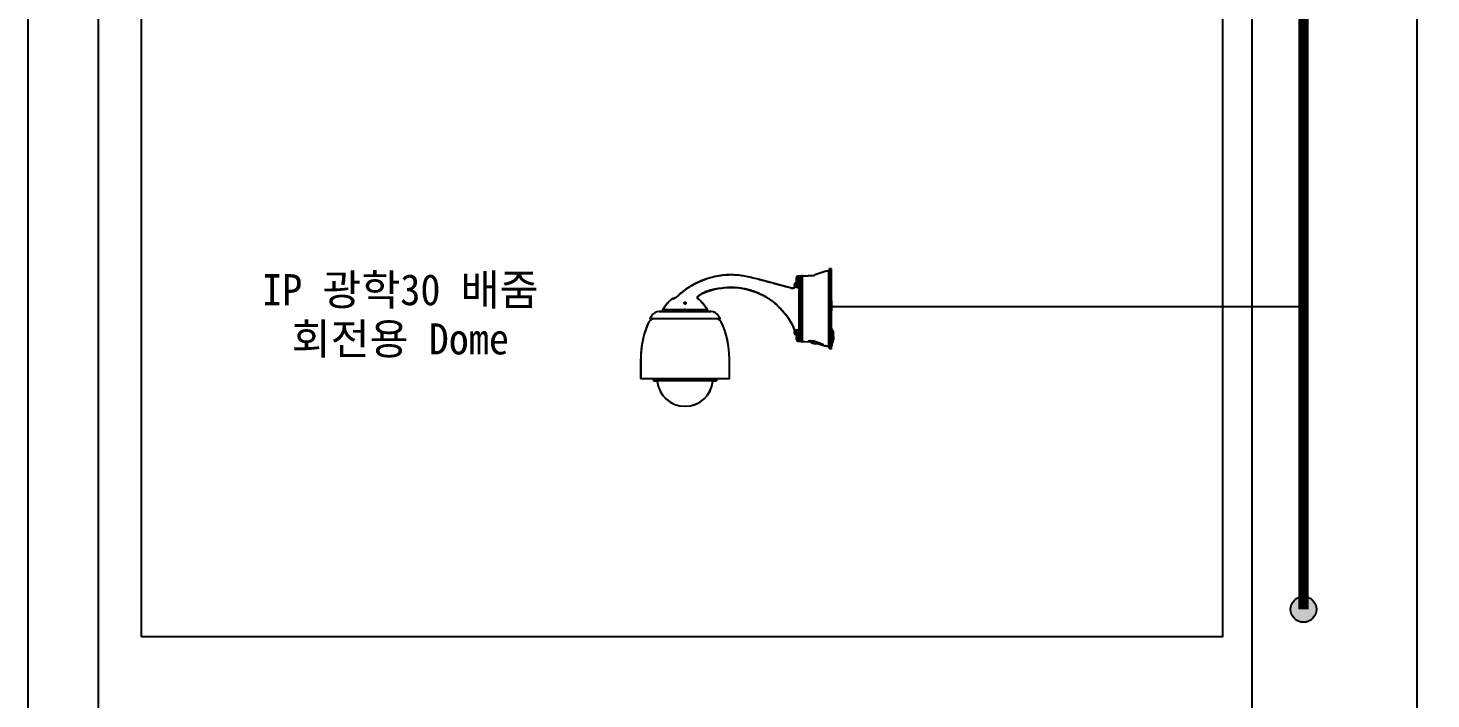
# Model space of a CAD drawing. Header units: millimetres. Extents: x 4 to 3929, y -454 to 587.
# Drawn here: x 798.4 to 1069.4, y 172.4 to 302 of the extents above; entities that cross this region are included whole.
import ezdxf
from ezdxf.enums import TextEntityAlignment as Align

# ---------------------------------------------------------------- set-up
doc = ezdxf.new("R2010")
doc.units = ezdxf.units.MM
doc.header["$LTSCALE"] = 10
for name, color, linetype in [('CZ-LIN1', 7, 'Continuous'), ('CZ-SYMB', 2, 'Continuous'), ('CZ-TABL-LIN1', 4, 'Continuous'), ('CZ-TEX2', 3, 'Continuous')]:
    doc.layers.add(name, color=color, linetype=linetype)
doc.styles.add('굴림체', font='GulimChe.ttf')

# ---------------------------------------------------------------- blocks, each defined once
blk = doc.blocks.new('WO')
at = {"layer": 'CZ-LIN1'}
h = blk.add_hatch(color=256, dxfattribs=at)
h.dxf.hatch_style = 1
edge = h.paths.add_edge_path()
edge.add_arc((0, 0), 2.5, 0, 360)
blk.add_circle((0, 0), 2.5, dxfattribs=at)

msp = doc.modelspace()

# ---------------------------------------------------------------- linework, layer by layer
at = {"layer": 'CZ-LIN1'}
msp.add_line((953.6260438602728, 248.1734062633293), (1044.771939576415, 248.1734062633293), dxfattribs=at)
at = {"layer": 'CZ-LIN1', "const_width": 2, "flags": 128}
msp.add_lwpolyline([(1044.771939576415, 406.0535797299631), (1044.771939576415, 189.709995281635)], dxfattribs=at)
at = {"layer": 'CZ-SYMB', "linetype": 'Continuous'}
for p, q in [((953.0697229002717, 240.3341008787731), (953.0697229002717, 255.2263850387735)), ((953.1981046602709, 255.2263850387735), (953.0697229002717, 255.2263850387735)), ((953.1981046602709, 240.0773373587742), (953.1981046602709, 255.4831485587736)), ((953.6260438602728, 255.4831485587736), (953.1981046602709, 255.4831485587736)), ((953.6260438602728, 240.0773373587742), (953.6260438602728, 255.4831485587736)), ((946.8364315942872, 252.7700140307734), (946.8474869322713, 252.7700140307734)), ((946.8474869322713, 251.9398119827738), (946.8474869322713, 252.7956903827735)), ((947.2057887341584, 252.7956903827735), (946.8474869322713, 252.7956903827735)), ((947.2058673476172, 252.7949100904191), (946.8474869322713, 252.7949100904191)), ((946.8474869322713, 252.3677511827734), (947.2197137788426, 252.3677511827734)), ((946.8646045002718, 253.7269169331375), (947.0297752994161, 254.079507982774)), ((946.8646045002718, 252.7956903827735), (946.8646045002718, 253.7269169331375)), ((946.8646045002718, 253.7269169331375), (947.170326842659, 253.5437820173515)), ((947.0297752994161, 254.079507982774), (947.3358804786039, 253.8961437386506)), ((947.0297752994161, 254.079507982774), (947.7204829002692, 254.079507982774)), ((947.2831939050673, 252.1852515057572), (947.2831939050673, 243.3748986376847)), ((947.4857119876469, 252.1859833151682), (947.4857119876469, 243.3745026025508)), ((947.7204829002692, 254.1137431187738), (947.7204829002692, 241.446742798774)), ((947.7204829002692, 254.1137431187738), (947.9344525002703, 254.1137431187738)), ((947.9344525002703, 254.1137431187738), (947.9344525002703, 241.446742798774)), ((950.2980571254743, 254.2300849302321), (950.3279893042313, 254.2600581863596)), ((927.7920090544619, 250.137380657852), (927.7952252241619, 250.1399712715036)), ((927.8495521136449, 249.6772241330646), (927.8495616224545, 249.6772267563326)), ((928.1041643245724, 249.4951897225003), (928.1067210356832, 249.4925215671217)), ((946.8364315942872, 251.965488334773), (946.8474869322713, 251.965488334773)), ((946.8474869322713, 251.9405922753003), (947.2058674270436, 251.9405922753003)), ((947.2057888127285, 251.9398119827738), (946.8474869322713, 251.9398119827738)), ((920.3209913783544, 247.215363214774), (930.3266812166894, 247.215363214774)), ((921.0046647279266, 247.5970849811731), (925.2186156581308, 247.5970849811731)), ((921.0046647279266, 247.4207740307736), (921.0046647279266, 247.5970849811731)), ((921.0046647279266, 247.4207740307736), (929.6443282274747, 247.4207740307736)), ((921.7291676490711, 247.318068622774), (921.7472773834936, 247.4207740307736)), ((921.729225404943, 247.318068622774), (928.9184884531974, 247.318068622774)), ((921.9003433290713, 247.215363214774), (921.9003433290713, 247.318068622774)), ((925.2186156581308, 247.4207740307736), (925.2186156581308, 247.5970849811731)), ((925.4290981998404, 247.5970849811731), (929.6443310922743, 247.5970849811731)), ((925.4290981998404, 247.4207740307736), (925.4290981998404, 247.5970849811731)), ((928.7473705290718, 247.215363214774), (928.7473705290718, 247.318068622774)), ((928.9185462090732, 247.318068622774), (928.9004364744778, 247.4207740307736)), ((929.6443310922743, 247.4207740307736), (929.6443310922743, 247.5970849811731)), ((918.5482431950279, 245.5146076585056), (919.0214602032113, 245.8459577747731)), ((918.5717300270928, 245.897310478774), (918.838566504601, 246.3594848151163)), ((918.5717300270928, 245.897310478774), (932.0759838308772, 245.897310478774)), ((918.5717300270928, 245.897310478774), (918.6606755194828, 245.8459577747731)), ((931.9870383384898, 245.8459577747731), (918.6606755194828, 245.8459577747731)), ((932.0994706629447, 245.5146076585056), (931.6262536549305, 245.8459577747731)), ((932.0759838308772, 245.897310478774), (931.8091473535421, 246.3594848151163)), ((932.0759838308772, 245.897310478774), (931.9870383384898, 245.8459577747731)), ((946.8364315942872, 243.5949975827732), (946.8474869322713, 243.5949975827732)), ((946.8364315942872, 242.790471886774), (946.8474869322713, 242.790471886774)), ((946.8474869322713, 242.7647955347738), (946.8474869322713, 243.6206739347735)), ((947.2057887341584, 243.6206739347735), (946.8474869322713, 243.6206739347735)), ((947.2058673476172, 243.6198936424189), (946.8474869322713, 243.6198936424189)), ((946.8474869322713, 243.1927347347732), (947.2197137788426, 243.1927347347732)), ((946.8474869322713, 242.7655758272997), (947.2058674270436, 242.7655758272997)), ((947.2057888127285, 242.7647955347738), (946.8474869322713, 242.7647955347738)), ((946.8646045002718, 241.83356898441), (946.8646045002718, 242.3343758718161)), ((946.8646045002718, 241.83356898441), (947.1702978169114, 242.0166865133681)), ((946.8646045002718, 241.83356898441), (947.0297752994161, 241.4809779347734)), ((947.3358804786039, 241.6643421790673), (947.0297752994161, 241.4809779347734)), ((947.0297752994161, 241.4809779347734), (947.7204829002692, 241.4809779347734)), ((947.7204829002692, 241.446742798774), (947.9344525002703, 241.446742798774)), ((947.9360091436615, 241.476404618383), (949.5301238702687, 241.3927459543154)), ((949.159502993414, 241.4638603667736), (949.2439915324123, 241.5373051332717)), ((949.1595142085014, 241.4638603667736), (950.3367615626212, 241.4638603667736)), ((953.6260438602728, 243.834643534773), (953.6688377802714, 243.834643534773)), ((953.9701069770726, 243.0729117587734), (953.6260438602728, 243.0729117587734)), ((953.9701069770726, 241.7035063187743), (953.6260438602728, 241.7035063187743)), ((953.6688377802714, 243.834643534773), (953.6688377802714, 243.0729117587734)), ((953.7030729162707, 241.7035063187743), (953.7030729162707, 243.0729117587734)), ((953.7287492682726, 240.678976501822), (953.7287492682726, 241.7035063187743)), ((953.9701069770726, 241.7035063187743), (953.9701069770726, 243.0729117587734)), ((950.9071340118676, 241.0823975422747), (952.3362406425008, 240.6056092611316)), ((952.7877198989049, 240.5200759919389), (953.0697229002717, 240.5052765587732)), ((953.1981046602709, 240.3341008787731), (953.0697229002717, 240.3341008787731)), ((953.6260438602728, 240.0773373587742), (953.1981046602709, 240.0773373587742)), ((953.7287492682726, 240.678976501822), (953.6260438602728, 240.7971255583795)), ((916.7650729290706, 234.2744818067731), (916.7650729290706, 238.1259346067734)), ((933.8826409290696, 234.2744818067731), (933.8826409290696, 238.1259346067734)), ((916.7650729290706, 234.2744818067731), (933.8826409290696, 234.2744818067731)), ((931.2451215415042, 233.8465426067737), (919.4026114109442, 233.8465426067737))]:
    msp.add_line(p, q, dxfattribs=at)
at = {"layer": 'CZ-SYMB', "flags": 128}
msp.add_lwpolyline([(953.6260438602728, 255.4831485587736), (953.1981046602709, 255.4831485587736), (953.1981046602709, 255.2263850387735), (953.0697229002717, 255.2263850387733), (953.0786814757766, 255.0556795021362), (952.7677424278554, 255.038814737863, 0.06908007093252908), (952.3362406425022, 254.954876656587, -0.003895797116837471), (950.404300733438, 254.3097695974504, 0.1322096112006575), (950.3279893042313, 254.2600581863596, -0.03918506988704414), (950.2822171738333, 254.2163844086137, -0.1328960848764588), (950.2627807549097, 254.2077193401735), (947.9360091436615, 254.0840812993356), (947.9344525002703, 254.1137431187738), (947.7204829002692, 254.1137431187738), (947.7204829002692, 254.079507982774), (947.0297752994161, 254.079507982774), (946.8646045002718, 253.7269169331375), (946.8646045002718, 252.7949100904191), (946.8474869322713, 252.7949100904189), (946.8474869322713, 252.7700140307734), (946.8364315942872, 252.7700140307738, 0.3102512498861358), (946.3891353097924, 252.4629044810288, 0.03815248757171974), (946.3713274602289, 252.4034871405561, 0.1214983513387368), (946.3735409257902, 252.3211933507534, 0.2232385104528735), (946.6450787607405, 252.0039823184402), (946.6342747190304, 251.9924187570252, -0.2224815479546947), (945.963548887534, 251.7233478315911, -0.07006355443956633), (945.6631843630223, 251.7830540231466), (939.4326050388122, 253.4547639670498, 0.01488131085746479), (936.8271147464866, 254.071347806994, 0.109935568918761), (931.142071447578, 253.9782235859586, 0.07652739816632649), (926.0007611735614, 251.8761055180635, 0.06307015767018298), (923.8412339078238, 250.1762263346186, -0.09912985315664982), (923.2629251065857, 249.7846308202186, -0.06188457192689611), (923.0369988653356, 249.7211317969563, 0.1411839382132651), (922.5557460394716, 249.4998978817325), (922.2533017876906, 249.1824653282206), (921.9103287696412, 248.7889784808874, 0.03358161265581952), (921.0046647279253, 247.5970849811731), (921.0046647279253, 247.4207740307736), (921.7472773834936, 247.4207740307736), (921.729225404943, 247.318068622774), (921.9003433290713, 247.318068622774), (921.9003433290713, 247.215363214774), (920.3209913783544, 247.2153632147733, 0.2679491924157181), (918.838566504428, 246.359484814815), (918.5717300269973, 245.897310478829), (918.6606755193559, 245.8459577747731), (919.0214602032113, 245.8459577747731), (918.5482431950279, 245.5146076585056, 0.1326507478994056), (918.3307379393675, 245.2543596023329, 0.03101186508150012), (917.5676254143707, 243.2892359881955, 0.07725316669395825), (916.7650729290733, 238.1259346067734), (916.7650729290733, 234.2744818067731), (919.0651545737956, 234.2721745727235), (919.1346453183487, 234.0435289711868, 0.3324087562558729), (919.4026114109442, 233.8465426067737), (919.9456571417834, 233.8466834661208), (919.9525890578057, 233.8243334592494, -0.06851194864721989), (919.9564080253494, 233.8012468883858, 0.9119895912627309), (930.702056716188, 233.8466834661208), (931.2451215415042, 233.8465426067737, 0.3281745507945083), (931.5130685397983, 234.0435289711966), (931.5825592843462, 234.2721745727238), (933.8826409290696, 234.2721745727238), (933.8826409290696, 238.1259346067734, 0.1070230349589725), (932.3169759187508, 245.2543596024034, 0.1990061338419803), (932.1301864879958, 245.4917234604736), (931.6262536549305, 245.8459577747731), (931.9870383384898, 245.8459577747731), (932.075983830902, 245.8973104787292), (931.8091473535421, 246.3594848151163, 0.2679491926454592), (930.326722479786, 247.2153632147733), (928.7473705290718, 247.215363214774), (928.7473705290718, 247.318068622774), (928.9185462090732, 247.318068622774), (928.9004364744778, 247.4207740307736), (929.6443282274747, 247.4207740307736), (929.6443282274747, 247.5970849811731), (929.1415492908604, 248.2877122136877, 0.04683832872522661), (927.9854988496281, 249.5981592411958, 0.1138208195848289), (927.8517316361233, 249.676112189642, -0.2032256464379834), (927.7291838563144, 249.7797448683887, -0.2985487890129753), (927.7664406495269, 250.1097908571121, -0.09440712585632156), (927.8625513716036, 250.1890955216636), (928.5266641683838, 250.6456573913913, -0.430051616304448), (946.5491061915286, 243.4993263796866), (946.5026745254384, 243.4596925218837, 0.2014490539505647), (946.3681950282732, 243.1927347347732, 0.1298967660297152), (946.3834317194273, 243.1132012070673, 0.2215348059350826), (946.771332892562, 242.7949134056273), (946.8315804637014, 242.579563734711, -0.06956636873817956), (946.8646045002718, 242.3343758718161, 0.002512979339533824), (946.8646045002718, 241.83356898441), (947.0297752994161, 241.4809779347734), (947.7204829002692, 241.4809779347734), (947.7204829002692, 241.446742798774), (947.9344525002703, 241.446742798774), (947.9360091436615, 241.476404618383), (948.4564161666412, 241.4490938134657), (949.5249019887392, 241.3930199970962), (949.7049814031318, 241.2678251531247, 0.2312289785741103), (950.9071340118676, 241.0823975422747), (952.3362406424994, 240.6056092611316, 0.06749344660569749), (952.7877198989049, 240.5200759919389), (953.0697229002717, 240.5052765587732), (953.0697229002717, 240.3341008787731), (953.1981046602709, 240.3341008787729), (953.1981046602709, 240.0773373587742), (953.6260438602728, 240.0773373587742), (953.6260438602728, 240.7971255583795), (953.7287492682726, 240.678976501822), (953.7287492681351, 241.1501776020937), (953.8263811239033, 241.3027212675843, 0.2007592365062121), (953.9722602043801, 242.5430243064393), (953.9722602043801, 243.0729117587734, 0.2593635828611506), (953.6688377801233, 243.8081113043265), (953.6688377801233, 243.834643534773), (953.6260438602728, 243.834643534773), (953.6260438602728, 255.4831485587736)], format="xyb", dxfattribs=at)
at = {"layer": 'CZ-SYMB', "linetype": 'Continuous'}
for points in [[(953.0697229002717, 255.0552093587733), (952.7877198989049, 255.0404099256086), (952.7677424278554, 255.038814737863), (952.7477690870935, 255.0371829701176), (952.7278040069089, 255.0354780423727), (952.7078513175913, 255.0336633746292), (952.6879151494277, 255.0317023868868), (952.6679996327073, 255.0295584991457), (952.64810889772, 255.0271951314066), (952.6348783083258, 255.0254814461803), (952.6084187977954, 255.0216785182424), (952.588629383712, 255.0185020535221), (952.5688842436584, 255.015047573906), (952.5491887808846, 255.0113161101408), (952.5295483986372, 255.0073086929724), (952.5099685001655, 255.0030263531473), (952.4839814879563, 254.9968946480133), (952.4710110272495, 254.9936427391251), (952.451634198577, 254.9885667739552), (952.4323145621643, 254.9832775564985), (952.4130425859707, 254.9778106288027), (952.3938087379506, 254.972201532916), (952.3746034860624, 254.9664858108861), (952.3554172982604, 254.9606990047603), (952.3362406425022, 254.954876656587), (950.4150020944678, 254.3138999756079)], [(953.6260438602728, 249.3038687892752), (953.6260438602728, 247.3659330305106)]]:
    msp.add_lwpolyline(points, dxfattribs=at)
at = {"layer": 'CZ-SYMB', "linetype": 'Continuous', "flags": 128}
msp.add_lwpolyline([(947.9360091436615, 254.0840812993356), (950.2420167049559, 254.2050998862787)], dxfattribs=at)
at = {"layer": 'CZ-SYMB', "linetype": 'Continuous'}
for centre, radius, start, end in [((946.5736058442728, 252.3677511827734), 0.205410816, 163.6651772192456, 196.3348227807544), ((946.8364315942872, 252.2907221267735), 0.479291904, 90, 163.6651772192456), ((946.8364315942872, 252.4447802387738), 0.479291904, 196.3348227807544, 270), ((933.5387368726497, 238.9995813174367), 15.200400384, 136.6048158773108, 144.9890085218341), ((917.1089769853215, 238.9995813174367), 15.200400384, 34.44468530559096, 43.65440188401082), ((920.3209913783544, 245.5036064147735), 1.7117568, 90, 149.9999999910054), ((930.326722479786, 245.5036064147735), 1.7117568, 30.00000000899455, 90), ((933.775656129073, 238.1259346067734), 17.0105832, 155.2248556997159, 180), ((918.9213360688325, 244.9817758037848), 0.6504675839999999, 124.9999994635184, 155.2248553675128), ((931.726377789139, 244.9817758037848), 0.6504675839999999, 24.77514463248717, 55.00000053648154), ((916.8720577290696, 238.1259346067734), 17.0105832, 0, 24.77514430028407), ((946.5736058442728, 243.1927347347732), 0.205410816, 163.6651772192456, 196.3348227807544), ((946.8364315942872, 243.1157056787731), 0.479291904, 90, 163.6651772192456), ((946.8364315942872, 243.2697637907736), 0.479291904, 196.3348227807544, 270), ((950.5363228362726, 242.6557309577927), 1.617841494426344, 227.4514138835299, 292.6077177778898), ((953.1909840922824, 243.1927347347732), 0.7791228846195724, 351.1394669067397, 52.16986036980958), ((952.4170557012512, 242.0972103827739), 1.617841494426344, 324.1710020718863, 15.99544533036087), ((933.642994977072, 238.5778384019736), 15.200400384, 196.4548622273469, 197.355644221019), ((919.402592316467, 234.1272707219737), 0.2807281152, 197.355644221019, 270), ((919.7860128219272, 233.7849193619736), 0.17117568, 5.473457178790585, 21.15074132455776), ((925.3238569290716, 234.3155639699737), 5.39203392, 185.4734571787906, 354.5265428212094), ((930.8617010360445, 233.7849193619736), 0.17117568, 158.8492586754422, 174.5265428212094), ((931.2451215415042, 234.1272707219737), 0.2807281152, 270, 342.644355778981), ((917.0047188810697, 238.5778384019736), 15.200400384, 342.644355778981, 343.545137772653)]:
    msp.add_arc(centre, radius, start, end, dxfattribs=at)
for points in [[(945.7836829442303, 251.7507147159283), (944.8940151871861, 251.989499412045), (944.2064219604201, 252.174102332345), (943.5201748328382, 252.3582777730519), (942.9121600595317, 252.5210011245761), (942.3097763098067, 252.6817825470671), (941.1194168977438, 253.0003719674394), (939.9953067489546, 253.3036273293483), (939.4327598213572, 253.4543399982374), (938.8689067348223, 253.6031215274661), (937.7277557964908, 253.8865273465678), (937.1449435769866, 254.0114971625605), (936.552642779717, 254.1175349069215), (935.9681575503989, 254.1975661491522), (935.3817023948959, 254.2534198851347), (934.2068192364216, 254.2951888787691), (932.560772847042, 254.2023774543434), (930.9340982121716, 253.9337166910291), (929.3478290013902, 253.4904602072695), (927.8210781603059, 252.8776717889591), (925.0240657459431, 251.1811662262949), (923.8412339078238, 250.1762263346186)], [(945.7836828695977, 251.7507144379395), (946.005257028434, 251.7212041930259), (946.227090480769, 251.7496047537641), (946.4341767342003, 251.8342488572212), (946.6123112081636, 251.9696242557065), (946.6450787607405, 252.0039823184402)], [(947.122238145625, 252.7957067406635), (947.1337125351961, 252.9074037029557), (947.1482682807784, 252.9835478897285), (947.1641231296087, 253.009659982773)], [(947.1641231296087, 253.009659982773), (947.1799780311621, 252.9835477125621), (947.1945338967398, 252.9074024321471), (947.2066069559642, 252.7875689661591), (947.2152277868661, 252.6339096522395), (947.2197138283129, 252.4588989204672), (947.2197137291994, 252.2765955523407), (947.2152275432868, 252.1015866064445), (947.2066066923533, 251.947929915792), (947.1945337240227, 251.828098662764), (947.179977978439, 251.751954475819), (947.1641231296087, 251.7258423827743)], [(947.2705623754305, 252.7954282905555), (947.26618677174, 252.8862499265947), (947.2589912404428, 253.0076510850208), (947.2506048719483, 253.1205645177236), (947.2411882388019, 253.2224431692707), (947.2309514492229, 253.3112890998916), (947.2255397020276, 253.3508065758142), (947.2199314822965, 253.3870361686731), (947.2141316551861, 253.4198952314273), (947.208165665958, 253.4491986344965), (947.202064506657, 253.4747536991126), (947.1958607756328, 253.4964400290321), (947.189584122918, 253.5141769825359), (947.1864237388609, 253.5215649909585), (947.1832508002672, 253.5279706495426), (947.1800652812867, 253.5333962171201), (947.1768606039843, 253.5378391024351), (947.1736285515797, 253.5412955019651), (947.1703268186934, 253.5437819771264)], [(947.2739931413998, 252.71006269958), (947.272192638568, 252.7567886535026), (947.2705623754305, 252.7954282905555)], [(947.2821243554249, 252.3678175157454), (947.2804262000743, 252.4774295663005), (947.2769736911969, 252.6196864229455), (947.2739931413998, 252.71006269958)], [(947.2831938879488, 252.1852515057572), (947.2824978828398, 252.3327789316002), (947.2821243554249, 252.3678175157454)], [(947.3358804786039, 253.8961437386508), (947.3365131964724, 253.8957688856508), (947.3371595181804, 253.8953942118715)], [(947.3371595181804, 253.8953942118715), (947.3706590657221, 253.8359156102201), (947.4025098535644, 253.6972106153837), (947.4304532713365, 253.4898859060158), (947.4536845663574, 253.2221237888316), (947.4711114051611, 252.9067935323512), (947.4820588331447, 252.5530318461335), (947.4857119876469, 252.1859833151684)], [(950.2980571254743, 254.2300849302324), (950.2816129716734, 254.2172206953021), (950.2625556530168, 254.2087257543533), (950.2420167049559, 254.205099886279)], [(950.4150020944678, 254.3138999756081), (950.383338930234, 254.3005362781166), (950.3541019147399, 254.2824464159924), (950.3279893042313, 254.2600581863596)], [(922.9264761561094, 249.6893819201425), (922.7668393372928, 249.636269881405), (922.6206760561461, 249.5529558906958), (922.4936333071169, 249.4426581002681)], [(922.9264736773159, 249.689382226547), (923.2587470101009, 249.7963761659596), (923.5668967326694, 249.9603765222921), (923.8412339078238, 250.1762263346186)], [(927.8493419763256, 249.6773319913741), (927.842525070568, 249.6806356778895), (927.7745175744171, 249.7290194927516), (927.7228406426223, 249.7982715264791), (927.6950590074402, 249.8816954388487), (927.6951949758759, 249.969939338099), (927.7229614281205, 250.0527588216119), (927.7736849353387, 250.1209632192661)], [(927.7408719910786, 250.0822013662021), (927.705352344218, 250.0112762054043), (927.6916474828131, 249.9331465247019), (927.7009070133163, 249.8543660807954), (927.7323542105025, 249.7815432097493), (927.7833511746348, 249.7207865038281), (927.8495521136449, 249.677224133065)], [(927.792009307974, 250.1373803480233), (927.7408719910786, 250.0822013662021)], [(927.7736849353387, 250.1209632192661), (927.7920149387965, 250.1373734599147)], [(946.5494160458973, 243.4893766494824), (946.4229410511655, 243.8303727106295), (945.7149560055964, 245.2981637737917), (944.8768120197083, 246.5185554404175), (943.9494291862013, 247.5761405458227), (943.0327877389045, 248.4757653636498), (942.5558866998911, 248.8921218926223), (942.0644953131316, 249.2823682982669), (941.6111128905955, 249.6073187607958), (941.1418316202373, 249.9115073721696), (940.1618966532001, 250.458159825479), (939.19143005048, 250.9005948183217), (938.6960747467897, 251.0918153897258), (938.1946380607496, 251.2624743550521), (937.1868912143541, 251.5387396842232), (936.6841466185924, 251.6449009943165), (936.1835808254555, 251.7306093786267), (935.6942314401142, 251.7956398883466), (935.2015060937779, 251.8423559892256), (934.2089302055483, 251.8781891989504), (932.8132808352191, 251.7996901012734), (931.428879184999, 251.6028878570896), (930.7411595805947, 251.4687707429553), (930.0601133917128, 251.2974563207868), (929.3944016503715, 251.0726206072445), (928.756161252865, 250.7794237927592), (927.7952269016805, 250.1399725821962)], [(928.0786571771655, 249.5206018360818), (927.9450469849139, 249.6250034814095), (927.8493361140722, 249.6773248827908)], [(927.8496881692136, 249.6771607217186), (927.9427101412625, 249.6264741473635), (928.0288743787316, 249.5645896213753), (928.1041643093381, 249.4951897079513)], [(928.1041602524747, 249.495185565157), (928.0786571771655, 249.5206018360818)], [(947.1641231296087, 251.7258423827743), (947.1482682280575, 251.7519546529852), (947.1337123626506, 251.8280999335711), (947.1222381329562, 251.9397956183784)], [(921.079361606523, 247.7064939360632), (921.0713723784434, 247.6947969438156), (921.0529622413185, 247.6678389750218), (921.0306446868703, 247.6351510417298), (921.0046647279266, 247.5970849811731)], [(921.0046647279266, 247.5970849811731), (921.0308367254422, 247.6354323595465)], [(921.0842844318136, 247.713700986629), (921.0841334632507, 247.7134799724652), (921.079361606523, 247.7064939360632)], [(921.0889706058717, 247.7205612929533), (921.0842844318136, 247.713700986629)], [(922.4988426917944, 247.318068622774), (922.5082789685493, 247.3529184771728), (922.5174481328452, 247.384636627145), (922.5263920532211, 247.4135397747434), (922.5287400167886, 247.420792857017)], [(922.6598181028919, 247.4207740807572), (922.6587207209423, 247.4036570872224), (922.6532394469762, 247.318068622774)], [(925.1518248489269, 248.872923002268), (925.1529179336871, 248.8955523275401), (925.1643640387015, 248.9485091339), (925.1874504413831, 248.9960822030553), (925.2225368292454, 249.0365755784039), (925.2685077144056, 249.0649116540112), (925.3238569290716, 249.0757984493412)], [(925.3238569290716, 248.673275700171), (925.2710063418406, 248.682867704171), (925.2265700341577, 248.7080662146379), (925.1917668638146, 248.7446902768875), (925.1674358003149, 248.7894667772355), (925.1539973310598, 248.841087134952), (925.1518248489269, 248.872923002268)], [(925.2186156581308, 247.5970849811731), (925.2278950905447, 247.6346943768544), (925.2431868958329, 247.6674516831986), (925.2637423995006, 247.6937557187855), (925.2896959138529, 247.7124310241591), (925.3207880456043, 247.7204973559269), (925.3535967876708, 247.7144393029416), (925.3815592110795, 247.6960593399774), (925.4035747570215, 247.6690027395846), (925.4194206857151, 247.635820553636), (925.4290981998404, 247.5970849811731)], [(925.3238569290716, 249.0757984493412), (925.3760083007937, 249.0661629451517), (925.4200450219619, 249.0408451897679), (925.454773903429, 249.0040967682162), (925.4793092967693, 248.959350583081), (925.4932813723119, 248.907831040822), (925.4958890588553, 248.8729021029153)], [(925.4958890588553, 248.8729021029153), (925.4950759264484, 248.8533945694592), (925.4842419499421, 248.8003710768189), (925.4614127873331, 248.7526850870051), (925.426215957094, 248.7122422463115), (925.3796525760738, 248.6839981810554), (925.3238569290716, 248.673275700171)], [(928.0199310006374, 247.318068622774), (928.0120137022936, 247.3209029082593), (928.004683432111, 247.3289880590805), (927.9985128482344, 247.34030619333), (927.9930018713521, 247.3542103128132), (927.9879804228524, 247.3702177514101), (927.9832813900741, 247.3882458702942), (927.9788127239935, 247.4082515852344), (927.976300612363, 247.4207618468315)], [(946.8315804637014, 242.579563734711), (946.7696628994408, 242.8008826498976)], [(946.8315805688039, 242.5795637631261), (946.8496793231634, 242.4993726387006), (946.8608175476661, 242.4174446543911), (946.8646045001001, 242.3343758718163)], [(947.122238145625, 243.6206902926633), (947.1337125351961, 243.7323872549555), (947.1482682807784, 243.8085314417285), (947.1641231296087, 243.834643534773)], [(947.1641231296087, 242.5508259347739), (947.1482682280575, 242.576938204985), (947.1337123626506, 242.6530834855716), (947.1222381329562, 242.7647791703785)], [(947.1641231296087, 243.834643534773), (947.1799780311621, 243.8085312645619), (947.1945338967398, 243.7323859841463), (947.2066069559642, 243.6125525181585), (947.2152277868661, 243.4588932042388), (947.2197138283129, 243.2838824724665), (947.2197137291994, 243.1015791043417), (947.2152275432868, 242.9265701584438), (947.2066066923533, 242.7729134677918), (947.1945337240227, 242.6530822147633), (947.179977978439, 242.5769380278184), (947.1641231296087, 242.5508259347739)], [(947.170297734918, 242.0166866516772), (947.1703609076458, 242.0167243062192), (947.1736285515797, 242.0191904157541), (947.1768606039843, 242.0226468151122), (947.1800652812867, 242.0270897005985), (947.1832508002672, 242.0325152681764), (947.1864237388609, 242.0389209267598), (947.189584122918, 242.0463089351822), (947.1958607756328, 242.0640458886867), (947.202064506657, 242.0857322186062), (947.208165665958, 242.1112872830499), (947.2141316551861, 242.1405906862915), (947.2199314822965, 242.1734497490452), (947.2255397020276, 242.2096793419041), (947.2309514492229, 242.2491968178265), (947.2411882388019, 242.3380427484476), (947.2506048719483, 242.4399213999952), (947.2589912404428, 242.5528348326982), (947.26618677174, 242.6742359911232), (947.2705622939493, 242.7650557707641)], [(947.2705622939493, 242.7650557707641), (947.272192638568, 242.803697264216), (947.2739931318142, 242.8504229582936)], [(947.2739931318142, 242.8504229582936), (947.2769736911969, 242.9407994946009), (947.2804262000743, 243.0830563514178), (947.2821243609021, 243.1926688559304)], [(947.2821243609021, 243.1926688559304), (947.2824978828398, 243.2277069861173), (947.2831939001026, 243.3748986376847)], [(947.3371595181804, 241.6650917056756), (947.3365132209492, 241.6647170464464), (947.3358804786039, 241.6643421790675)], [(947.4857119876469, 243.3745026025508), (947.4820567708166, 243.0073515159563), (947.4710903620198, 242.653198941), (947.4536493613398, 242.3378567667557), (947.4304098139373, 242.0701970506295), (947.40246422515, 241.8630101684951), (947.370648609113, 241.7245387423611), (947.3371595181804, 241.6650917056756)], [(950.2420167049559, 241.5246398467627), (950.0032245144246, 241.5334219280685), (949.7796828732771, 241.5393344757349), (949.5782194827984, 241.5421936251726), (949.4045621347641, 241.5419200229289), (949.2636689957344, 241.5385209768388), (949.159596899879, 241.5320905046285), (949.0953983005395, 241.5228095374532), (949.0729869847853, 241.5109312025461)], [(949.0729869847853, 241.5109312025461), (949.093327551539, 241.496735317198), (949.1560199219737, 241.4806932819417)], [(949.1560199219737, 241.4806932819417), (949.1621290407738, 241.4794064745879)], [(949.1621290407738, 241.4794064745879), (949.1750344355798, 241.4768475590779)], [(949.2557312947863, 241.4637735908034), (949.2592780153336, 241.4632638082314), (949.4000863037813, 241.4449599025595), (949.4398016065816, 241.4403943775717)], [(949.4398016065816, 241.4403943775717), (949.4755867544538, 241.4364590729963)], [(950.2980571254743, 241.5003119429928), (950.2816941594397, 241.5129221383213), (950.2626394222889, 241.5212182683044), (950.2420167049559, 241.5246398467627)], [(950.3279893042313, 241.4707178377439), (950.3129871790347, 241.485554758041), (950.2980571254743, 241.5003119429928)], [(950.4150020917291, 241.4176361797788), (950.3684428107101, 241.4390944254658), (950.3279893042313, 241.4707178377439)], [(952.0626370167561, 240.7910856061951), (952.0374998262084, 240.813353609562), (951.9646831914363, 240.8511685790181), (951.84509289214, 240.9038082531602), (951.6810651338342, 240.9700477648967), (951.4767939906192, 241.0480374624085), (951.2386395020771, 241.1352307029647), (950.9751324240706, 241.2284239054732), (950.6965793921856, 241.3239304993676), (950.4150020917291, 241.4176361797788)], [(950.9408304884744, 241.089638655603), (950.9832972203676, 241.0760660097797), (951.247404401279, 240.993339231763), (951.4845238794962, 240.9220451026429), (951.6870671411637, 240.8643488665609), (951.8494393451233, 240.8217144415546), (951.9677431176203, 240.7950321337335), (952.0393676842725, 240.7847689803621), (952.0626370167561, 240.7910856061951)], [(952.7877198989049, 240.5200759919389), (952.6348783083258, 240.5350044715381), (952.4839814879563, 240.5635912697053), (952.3362406425008, 240.6056092611316)]]:
    msp.add_spline(points, degree=3, dxfattribs=at)
at = {"layer": 'CZ-TABL-LIN1', "ltscale": 10}
msp.add_lwpolyline([(1530.919238440258, -137.5700123716978), (1530.919238440258, -404.9633298163221, -0.4142135623730955), (1522.919238438628, -412.9633298179519), (806.4184424770557, -412.9633298179519, -0.4142135623730945), (798.4184424754259, -404.9633298163221), (798.4184424754259, 476.2632948637881), (1522.919238438628, 476.2632948637881, -0.414213562373095), (1530.919238440258, 468.2632948621583), (1530.919238440258, -48.65234517266538)], format="xyb", dxfattribs=at)
at = {"layer": 'CZ-TABL-LIN1', "flags": 128}
for points in [[(812.0379597483542, -393.2607452739691), (812.0379597483542, 457.738264617258), (1384.233560228388, 457.738264617258), (1384.233560228388, -393.2607452739691)], [(820.3269396761227, 184.4114783766784), (820.3269396761227, 447.5912877558492), (1029.14801546233, 447.5912877558492), (1029.14801546233, 184.4114783766784)], [(1066.688922324746, 447.5912877558492), (1066.688922324746, -378.7866681836804), (1034.874264401558, -378.7866681836804), (1034.874264401558, 447.5912877558492)]]:
    msp.add_lwpolyline(points, close=True, dxfattribs=at)

# ---------------------------------------------------------------- block references
at = {"layer": 'CZ-LIN1'}
msp.add_blockref('WO', (1044.771939576415, 189.709995281635), dxfattribs=at)

# ---------------------------------------------------------------- texts
at = {"layer": 'CZ-TEX2', "style": '굴림체'}
for s, p in [('IP 광학30 배줌', (870.3217022637856, 251.5343365493698)), ('회전용 Dome', (870.3217022637856, 242.0202082512324))]:
    msp.add_text(s, height=6, dxfattribs=at).set_placement(p, align=Align.MIDDLE)

doc.saveas('drawing.dxf')
